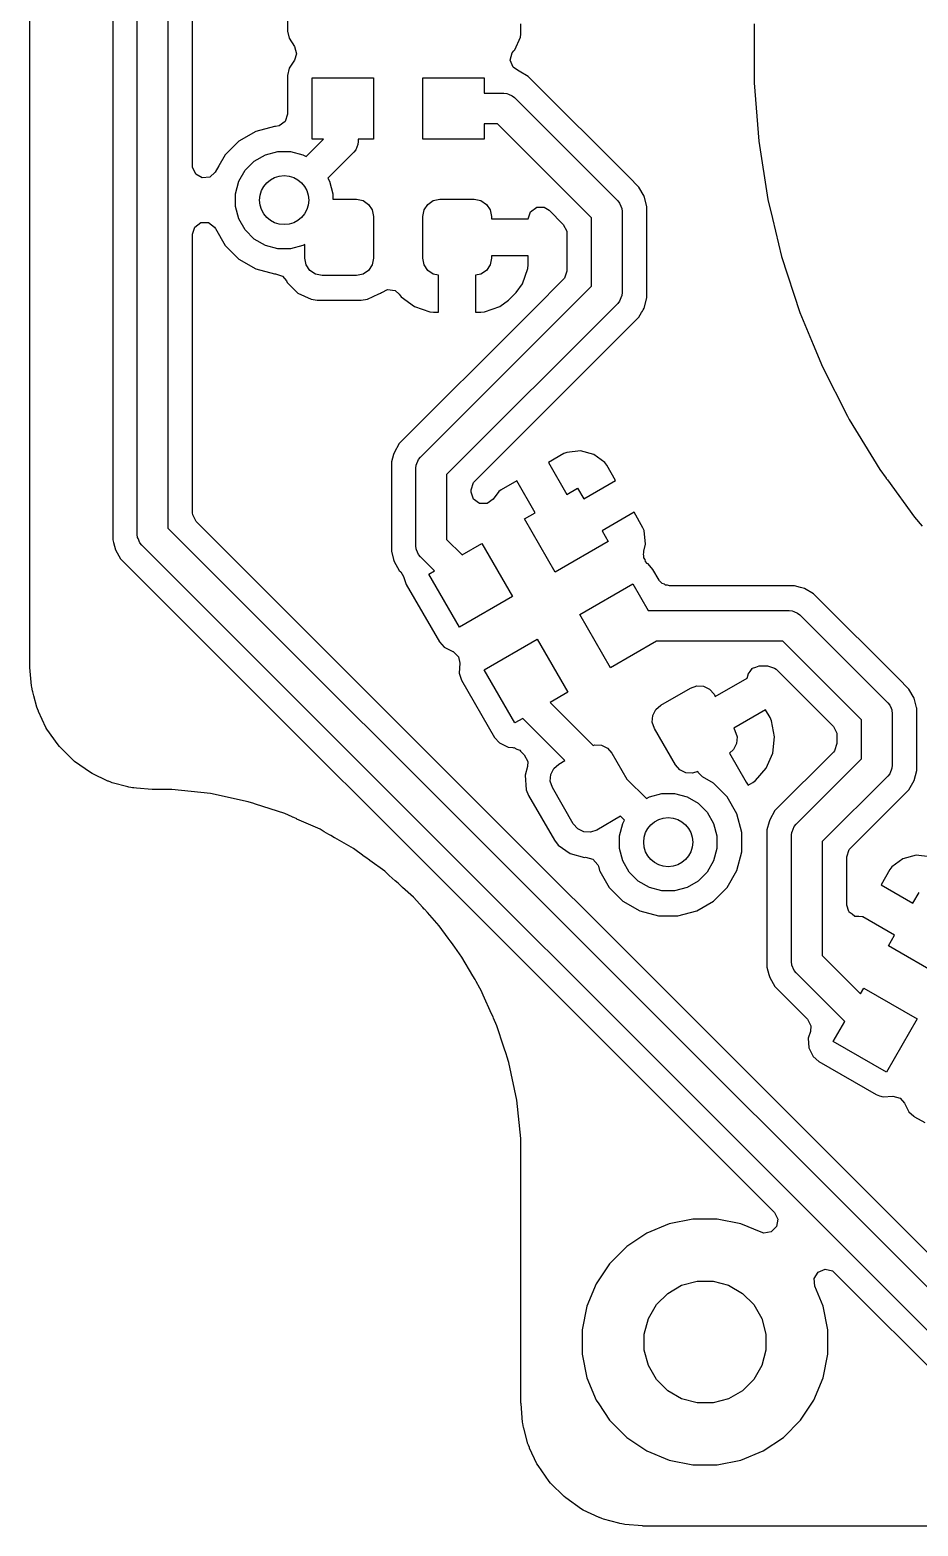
# Model space of a CAD drawing. Extents: x 0.79 to 7.64, y -5.35 to -0.98.
# Drawn here: x 0.7874 to 1.0723, y -5.3543 to -4.8744 of the extents above; entities that cross this region are included whole.
import ezdxf

# ---------------------------------------------------------------- set-up
doc = ezdxf.new("R2010")
doc.units = 0
doc.header["$MEASUREMENT"] = 0
doc.layers.add('BLACK', color=7, linetype='CONTINUOUS')

msp = doc.modelspace()

# ---------------------------------------------------------------- linework, layer by layer
at = {"layer": 'BLACK', "linetype": 'CONTINUOUS'}
for p, q in [((0.78742, -5.07857), (0.78742, -2.63217)), ((0.81396, -4.67548), (0.81396, -5.03453)), ((0.82185, -5.03622), (0.82185, -4.67717)), ((0.83169, -4.6792), (0.83169, -5.03418)), ((0.83959, -4.91804), (0.83959, -4.78911)), ((0.87006, -4.85355), (0.87006, -4.87479)), ((0.87006, -4.87479), (0.87006, -4.87479)), ((0.87006, -4.87479), (0.87052, -4.8771)), ((0.94477, -4.87677), (0.94488, -4.87578)), ((0.94488, -4.87578), (0.94488, -4.87245)), ((0.94488, -4.87578), (0.94488, -4.87578)), ((1.01967, -4.87246), (1.01967, -4.89133)), ((0.87052, -4.8771), (0.87052, -4.8771)), ((0.87052, -4.8771), (0.87227, -4.87972)), ((0.87227, -4.87972), (0.87293, -4.88204)), ((0.94298, -4.88081), (0.94477, -4.87677)), ((0.87227, -4.88406), (0.87052, -4.88668)), ((0.87293, -4.88204), (0.87227, -4.88406)), ((0.94149, -4.88412), (0.94212, -4.88179)), ((0.94236, -4.88637), (0.94149, -4.88412)), ((0.94212, -4.88179), (0.94263, -4.88116)), ((0.94263, -4.88116), (0.94298, -4.88081)), ((0.87052, -4.88668), (0.87006, -4.88899)), ((0.87006, -4.88899), (0.87006, -4.88899)), ((0.87006, -4.88899), (0.87006, -4.90144)), ((0.87052, -4.88668), (0.87052, -4.88668)), ((0.87795, -4.90945), (0.87795, -4.88976)), ((0.87795, -4.88976), (0.89764, -4.88976)), ((0.89764, -4.88976), (0.89764, -4.90945)), ((0.91339, -4.90945), (0.91339, -4.88976)), ((0.91339, -4.88976), (0.93307, -4.88976)), ((0.93307, -4.88976), (0.93307, -4.89469)), ((0.94411, -4.88751), (0.94236, -4.88637)), ((0.94408, -4.88757), (0.94411, -4.88751)), ((0.94432, -4.88766), (0.94408, -4.88757)), ((0.94724, -4.88935), (0.94432, -4.88766)), ((0.98031, -4.92242), (0.94724, -4.88935)), ((0.94724, -4.88935), (0.94724, -4.88935)), ((0.94724, -4.88935), (0.94724, -4.88935)), ((0.94724, -4.88935), (0.94724, -4.88935)), ((0.93307, -4.89469), (0.93937, -4.89469)), ((0.93937, -4.89469), (0.94033, -4.89478)), ((0.94033, -4.89478), (0.94033, -4.89478)), ((0.94033, -4.89478), (0.94085, -4.89499)), ((0.94085, -4.89499), (0.9421, -4.89551)), ((1.01967, -4.89133), (1.02114, -4.91006)), ((0.9421, -4.89551), (0.9421, -4.89551)), ((0.9421, -4.89551), (0.94285, -4.89613)), ((0.94285, -4.89613), (0.97592, -4.9292)), ((0.86931, -4.90373), (0.86737, -4.90515)), ((0.87006, -4.90144), (0.86931, -4.90373)), ((0.93733, -4.90453), (0.93307, -4.90453)), ((0.93307, -4.90453), (0.93307, -4.90945)), ((0.96752, -4.93472), (0.93733, -4.90453)), ((0.85984, -4.90695), (0.85445, -4.91006)), ((0.86586, -4.90534), (0.85984, -4.90695)), ((0.86616, -4.90534), (0.86586, -4.90534)), ((0.86737, -4.90515), (0.86616, -4.90534)), ((0.85445, -4.91006), (0.85005, -4.91447)), ((0.86294, -4.91443), (0.86691, -4.91337)), ((0.86691, -4.91337), (0.87102, -4.91337)), ((0.87102, -4.91337), (0.87499, -4.91443)), ((0.87599, -4.91501), (0.88154, -4.90945)), ((0.88154, -4.90945), (0.87795, -4.90945)), ((0.89128, -4.91364), (0.88295, -4.92196)), ((0.89189, -4.91289), (0.89128, -4.91364)), ((0.89262, -4.91112), (0.89189, -4.91289)), ((0.89189, -4.91289), (0.89189, -4.91289)), ((0.89272, -4.91016), (0.89262, -4.91112)), ((0.89764, -4.90945), (0.89272, -4.90945)), ((0.89272, -4.90945), (0.89272, -4.91016)), ((0.93307, -4.90945), (0.91339, -4.90945)), ((1.02114, -4.91006), (1.02115, -4.91014)), ((1.02115, -4.91014), (1.02115, -4.91014)), ((1.02115, -4.91014), (1.0241, -4.92878)), ((0.83961, -4.91845), (0.83959, -4.91804)), ((0.84059, -4.92065), (0.83961, -4.91845)), ((0.84798, -4.91804), (0.84686, -4.91999)), ((0.85005, -4.91447), (0.84798, -4.91804)), ((0.85647, -4.9194), (0.85938, -4.91649)), ((0.85938, -4.91649), (0.86294, -4.91443)), ((0.87499, -4.91443), (0.87599, -4.91501)), ((0.84267, -4.92186), (0.84059, -4.92065)), ((0.84507, -4.9216), (0.84267, -4.92186)), ((0.84686, -4.91999), (0.84507, -4.9216)), ((0.85336, -4.92693), (0.85442, -4.92296)), ((0.85442, -4.92296), (0.85647, -4.9194)), ((0.88295, -4.92196), (0.88352, -4.92296)), ((0.88352, -4.92296), (0.88458, -4.92693)), ((0.98188, -4.924), (0.98031, -4.92242)), ((0.98031, -4.92242), (0.98031, -4.92242)), ((0.85336, -4.93104), (0.85336, -4.92693)), ((0.88458, -4.92693), (0.88458, -4.92874)), ((0.9827, -4.92481), (0.98188, -4.924)), ((0.98438, -4.92773), (0.9827, -4.92481)), ((0.98526, -4.93099), (0.98438, -4.92773)), ((0.85442, -4.93501), (0.85336, -4.93104)), ((0.88458, -4.92874), (0.89213, -4.92874)), ((0.89213, -4.92874), (0.89424, -4.92916)), ((0.89424, -4.92916), (0.89602, -4.93035)), ((0.89602, -4.93035), (0.89722, -4.93214)), ((0.89722, -4.93214), (0.89764, -4.93425)), ((0.91339, -4.93425), (0.91381, -4.93214)), ((0.91381, -4.93214), (0.915, -4.93035)), ((0.915, -4.93035), (0.91679, -4.92916)), ((0.91679, -4.92916), (0.9189, -4.92874)), ((0.9189, -4.92874), (0.92992, -4.92874)), ((0.92992, -4.92874), (0.93203, -4.92916)), ((0.93203, -4.92916), (0.93382, -4.93035)), ((0.93382, -4.93035), (0.93501, -4.93214)), ((0.93501, -4.93214), (0.93543, -4.93425)), ((0.94724, -4.93501), (0.94799, -4.93272)), ((0.94799, -4.93272), (0.94994, -4.93131)), ((0.94994, -4.93131), (0.95235, -4.93131)), ((0.95235, -4.93131), (0.9539, -4.93226)), ((0.9539, -4.93226), (0.95848, -4.93684)), ((0.97592, -4.9292), (0.97653, -4.92994)), ((0.97653, -4.92994), (0.97653, -4.92994)), ((0.97653, -4.92994), (0.97696, -4.93098)), ((0.97696, -4.93098), (0.97727, -4.93172)), ((0.97727, -4.93172), (0.97727, -4.93172)), ((0.97727, -4.93172), (0.97736, -4.93268)), ((0.97736, -4.93268), (0.97736, -4.95866)), ((0.98526, -4.96035), (0.98526, -4.93099)), ((1.0241, -4.92878), (1.0241, -4.92878)), ((1.0241, -4.92878), (1.02556, -4.93486)), ((0.83959, -4.93992), (0.84033, -4.93763)), ((0.84033, -4.93763), (0.84228, -4.93621)), ((0.84228, -4.93621), (0.84469, -4.93621)), ((0.84469, -4.93621), (0.84664, -4.93763)), ((0.84664, -4.93763), (0.84686, -4.93797)), ((0.84686, -4.93797), (0.84694, -4.93811)), ((0.84694, -4.93811), (0.84694, -4.93811)), ((0.84694, -4.93811), (0.85005, -4.9435)), ((0.85647, -4.93857), (0.85442, -4.93501)), ((0.89764, -4.93425), (0.89764, -4.94764)), ((0.91339, -4.94764), (0.91339, -4.93425)), ((0.93543, -4.93425), (0.93543, -4.93504)), ((0.93543, -4.93504), (0.94724, -4.93504)), ((0.94724, -4.93504), (0.94724, -4.93501)), ((0.94724, -4.93504), (0.94724, -4.93504)), ((0.95848, -4.93684), (0.95958, -4.93899)), ((0.96752, -4.95662), (0.96752, -4.93472)), ((1.02556, -4.93486), (1.0285, -4.94713)), ((0.83959, -5.0293), (0.83959, -4.93992)), ((0.85938, -4.94148), (0.85647, -4.93857)), ((0.86294, -4.94353), (0.85938, -4.94148)), ((0.95958, -4.93899), (0.95963, -4.9396)), ((0.95963, -4.9396), (0.95963, -4.95174)), ((0.85005, -4.9435), (0.85445, -4.9479)), ((0.86691, -4.9446), (0.86294, -4.94353)), ((0.87102, -4.9446), (0.86691, -4.9446)), ((0.87499, -4.94353), (0.87102, -4.9446)), ((0.87559, -4.94319), (0.87499, -4.94353)), ((0.87559, -4.94764), (0.87559, -4.94319)), ((0.87601, -4.94975), (0.87559, -4.94764)), ((0.89764, -4.94764), (0.89722, -4.94975)), ((0.91381, -4.94975), (0.91339, -4.94764)), ((0.93543, -4.94764), (0.93501, -4.94975)), ((0.94724, -4.94685), (0.93543, -4.94685)), ((0.93543, -4.94685), (0.93543, -4.94764)), ((0.94724, -4.94972), (0.94724, -4.94685)), ((0.94724, -4.94685), (0.94724, -4.94685)), ((1.0285, -4.94713), (1.03434, -4.96508)), ((0.85445, -4.9479), (0.85984, -4.95101)), ((0.85984, -4.95101), (0.86586, -4.95262)), ((0.86586, -4.95262), (0.86615, -4.95262)), ((0.86615, -4.95262), (0.86844, -4.95337)), ((0.8772, -4.95154), (0.87601, -4.94975)), ((0.87899, -4.95273), (0.8772, -4.95154)), ((0.89602, -4.95154), (0.89424, -4.95273)), ((0.89722, -4.94975), (0.89602, -4.95154)), ((0.915, -4.95154), (0.91381, -4.94975)), ((0.91679, -4.95273), (0.915, -4.95154)), ((0.93382, -4.95154), (0.93203, -4.95273)), ((0.93501, -4.94975), (0.93382, -4.95154)), ((0.94541, -4.95582), (0.94713, -4.95089)), ((0.94713, -4.95089), (0.94724, -4.94972)), ((0.95963, -4.95174), (0.95888, -4.95403)), ((0.86844, -4.95337), (0.86969, -4.95487)), ((0.86969, -4.95487), (0.86995, -4.95545)), ((0.86995, -4.95545), (0.86995, -4.95545)), ((0.86995, -4.95545), (0.87329, -4.95879)), ((0.8811, -4.95315), (0.87899, -4.95273)), ((0.89213, -4.95315), (0.8811, -4.95315)), ((0.89424, -4.95273), (0.89213, -4.95315)), ((0.91266, -5.01148), (0.96752, -4.95662)), ((0.9185, -4.95307), (0.91679, -4.95273)), ((0.9185, -4.96496), (0.9185, -4.95307)), ((0.93203, -4.95273), (0.93031, -4.95307)), ((0.93031, -4.95307), (0.93031, -4.96496)), ((0.94338, -4.95858), (0.94541, -4.95582)), ((0.95848, -4.95449), (0.94909, -4.96388)), ((0.95888, -4.95403), (0.95848, -4.95449)), ((0.87329, -4.95879), (0.87758, -4.96079)), ((0.87758, -4.96079), (0.87953, -4.96104)), ((0.87953, -4.96104), (0.8937, -4.96104)), ((0.8937, -4.96104), (0.89565, -4.96079)), ((0.89565, -4.96079), (0.89932, -4.95907)), ((0.89565, -4.96079), (0.89565, -4.96079)), ((0.89932, -4.95907), (0.89993, -4.95879)), ((0.89993, -4.95879), (0.89999, -4.95873)), ((0.89999, -4.95873), (0.90008, -4.95869)), ((0.90008, -4.95869), (0.90021, -4.95859)), ((0.90021, -4.95859), (0.90023, -4.95861)), ((0.90023, -4.95861), (0.90214, -4.95764)), ((0.90214, -4.95764), (0.90452, -4.95802)), ((0.90452, -4.95802), (0.90588, -4.95917)), ((0.90588, -4.95917), (0.90651, -4.96003)), ((0.90651, -4.96003), (0.90651, -4.96003)), ((0.90651, -4.96003), (0.91071, -4.96313)), ((0.97592, -4.96214), (0.92106, -5.017)), ((0.93811, -4.96313), (0.94086, -4.96109)), ((0.94086, -4.96109), (0.94338, -4.95858)), ((0.97653, -4.9614), (0.97592, -4.96214)), ((0.97697, -4.96035), (0.97653, -4.9614)), ((0.97653, -4.9614), (0.97653, -4.9614)), ((0.97727, -4.95962), (0.97697, -4.96035)), ((0.97736, -4.95866), (0.97727, -4.95962)), ((0.97727, -4.95962), (0.97727, -4.95962)), ((0.98438, -4.96361), (0.98526, -4.96035)), ((0.94617, -4.96681), (0.90589, -5.00709)), ((0.91071, -4.96313), (0.91564, -4.96485)), ((0.91564, -4.96485), (0.91681, -4.96496)), ((0.91681, -4.96496), (0.9185, -4.96496)), ((0.93031, -4.96496), (0.93031, -4.96496)), ((0.93031, -4.96496), (0.93201, -4.96496)), ((0.93201, -4.96496), (0.93318, -4.96485)), ((0.93318, -4.96485), (0.93811, -4.96313)), ((0.93318, -4.96485), (0.93318, -4.96485)), ((0.93608, -5.01315), (0.9827, -4.96653)), ((0.94909, -4.96388), (0.94617, -4.96681)), ((0.94909, -4.96388), (0.94909, -4.96388)), ((0.9827, -4.96653), (0.98353, -4.96508)), ((0.98353, -4.96508), (0.98383, -4.96457)), ((0.98383, -4.96457), (0.98404, -4.96421)), ((0.98404, -4.96421), (0.98438, -4.96361)), ((1.03434, -4.96508), (1.03857, -4.97531)), ((1.03857, -4.97531), (1.04156, -4.98252)), ((1.04156, -4.98252), (1.04962, -4.99834)), ((1.04962, -4.99834), (1.05013, -4.99934)), ((1.05013, -4.99934), (1.05013, -4.99934)), ((1.05013, -4.99934), (1.05999, -5.01543)), ((0.9042, -5.01001), (0.90405, -5.01057)), ((0.90589, -5.00709), (0.9042, -5.01001)), ((0.90589, -5.00709), (0.90589, -5.00709)), ((0.9596, -5.0099), (0.95869, -5.0103)), ((0.96399, -5.00943), (0.9596, -5.0099)), ((0.9596, -5.0099), (0.9596, -5.0099)), ((0.96826, -5.01057), (0.96399, -5.00943)), ((0.90341, -5.01297), (0.90333, -5.01327)), ((0.90333, -5.01327), (0.90333, -5.03824)), ((0.90405, -5.01057), (0.90341, -5.01297)), ((0.91122, -5.01496), (0.91132, -5.014)), ((0.91122, -5.03993), (0.91122, -5.01496)), ((0.91132, -5.014), (0.91205, -5.01223)), ((0.91205, -5.01223), (0.91266, -5.01148)), ((0.91205, -5.01223), (0.91205, -5.01223)), ((0.9301, -5.01913), (0.93608, -5.01315)), ((0.95869, -5.0103), (0.95376, -5.01315)), ((0.95376, -5.01315), (0.95966, -5.02338)), ((0.97182, -5.01318), (0.96826, -5.01057)), ((0.96826, -5.01057), (0.96826, -5.01057)), ((0.97242, -5.01398), (0.97182, -5.01318)), ((0.97527, -5.01891), (0.97242, -5.01398)), ((0.92106, -5.017), (0.92106, -5.03789)), ((0.92896, -5.02188), (0.9297, -5.01959)), ((0.9297, -5.01959), (0.9301, -5.01913)), ((0.94353, -5.01905), (0.93859, -5.0219)), ((0.94943, -5.02928), (0.94353, -5.01905)), ((0.96504, -5.02482), (0.97527, -5.01891)), ((0.97527, -5.01891), (0.97527, -5.01891)), ((1.05999, -5.01543), (1.06198, -5.01817)), ((1.06198, -5.01817), (1.06205, -5.01827)), ((1.06205, -5.01827), (1.06212, -5.01837)), ((1.06212, -5.01837), (1.0624, -5.01875)), ((1.0624, -5.01875), (1.06242, -5.01877)), ((1.06242, -5.01877), (1.06242, -5.01877)), ((1.06242, -5.01877), (1.07108, -5.0307)), ((0.92896, -5.02265), (0.92896, -5.02188)), ((0.92969, -5.02493), (0.92896, -5.02265)), ((0.93779, -5.0225), (0.936, -5.02495)), ((0.93859, -5.0219), (0.93779, -5.0225)), ((0.95966, -5.02338), (0.96307, -5.02141)), ((0.96307, -5.02141), (0.96504, -5.02482)), ((0.83963, -5.02991), (0.83959, -5.0293)), ((0.93164, -5.02635), (0.92969, -5.02493)), ((0.93405, -5.02636), (0.93164, -5.02635)), ((0.936, -5.02495), (0.93405, -5.02636)), ((0.94602, -5.03125), (0.94943, -5.02928)), ((0.98117, -5.02914), (0.97094, -5.03505)), ((0.98402, -5.03408), (0.98117, -5.02914)), ((0.83169, -5.03418), (1.11542, -5.31791)), ((0.84073, -5.03205), (0.83963, -5.02991)), ((1.11755, -5.30888), (0.84073, -5.03205)), ((0.95587, -5.0483), (0.94602, -5.03125)), ((0.98442, -5.03499), (0.98402, -5.03408)), ((1.07108, -5.0307), (1.07108, -5.0307)), ((1.07108, -5.0307), (1.07356, -5.0336)), ((0.81396, -5.03453), (0.81396, -5.03791)), ((0.81396, -5.03791), (0.81419, -5.03878)), ((0.81419, -5.03878), (0.81483, -5.04117)), ((0.82194, -5.03718), (0.82185, -5.03622)), ((0.82209, -5.03754), (0.82194, -5.03718)), ((0.82194, -5.03718), (0.82194, -5.03718)), ((0.82268, -5.03895), (0.82209, -5.03754)), ((0.82329, -5.0397), (0.82268, -5.03895)), ((0.82268, -5.03895), (0.82268, -5.03895)), ((0.90333, -5.03824), (0.90333, -5.04162)), ((0.92106, -5.03789), (0.92599, -5.04282)), ((0.97291, -5.03846), (0.95587, -5.0483)), ((0.97094, -5.03505), (0.97291, -5.03846)), ((0.98489, -5.03938), (0.98442, -5.03499)), ((0.98442, -5.03499), (0.98442, -5.03499)), ((0.81483, -5.04117), (0.81652, -5.04409)), ((1.10991, -5.32631), (0.82329, -5.0397)), ((0.90333, -5.04162), (0.90404, -5.04427)), ((0.91132, -5.04089), (0.91122, -5.03993)), ((0.91143, -5.04117), (0.91132, -5.04089)), ((0.91132, -5.04089), (0.91132, -5.04089)), ((0.91205, -5.04266), (0.91143, -5.04117)), ((0.91266, -5.04341), (0.91205, -5.04266)), ((0.91205, -5.04266), (0.91205, -5.04266)), ((0.91716, -5.04791), (0.91266, -5.04341)), ((0.92599, -5.04282), (0.93238, -5.03913)), ((0.93238, -5.03913), (0.94223, -5.05617)), ((0.98416, -5.0426), (0.9843, -5.04217)), ((0.98431, -5.04307), (0.98416, -5.0426)), ((0.9843, -5.04161), (0.98489, -5.03938)), ((0.9843, -5.04217), (0.9843, -5.04161)), ((0.98432, -5.04373), (0.98431, -5.04307)), ((0.98469, -5.04427), (0.98432, -5.04373)), ((0.98489, -5.03938), (0.98489, -5.03938)), ((0.81652, -5.04409), (0.81652, -5.04409)), ((0.81652, -5.04409), (0.81652, -5.04409)), ((0.81652, -5.04409), (0.96002, -5.18759)), ((0.90404, -5.04427), (0.9042, -5.04488)), ((0.9042, -5.04488), (0.90589, -5.0478)), ((0.90589, -5.0478), (0.90589, -5.0478)), ((0.90589, -5.0478), (0.90589, -5.0478)), ((0.90589, -5.0478), (0.90633, -5.04824)), ((0.90633, -5.04824), (0.90726, -5.04974)), ((0.91534, -5.04897), (0.91716, -5.04791)), ((0.98489, -5.04489), (0.98469, -5.04427)), ((0.98537, -5.04555), (0.98489, -5.04489)), ((0.98569, -5.04571), (0.98537, -5.04555)), ((0.98723, -5.04747), (0.98569, -5.04571)), ((0.98924, -5.05094), (0.98723, -5.04747)), ((0.90726, -5.04974), (0.90811, -5.05224)), ((0.90811, -5.05224), (0.90811, -5.05224)), ((0.90811, -5.05224), (0.91873, -5.07064)), ((0.92518, -5.06602), (0.91534, -5.04897)), ((0.96374, -5.06194), (0.98079, -5.05209)), ((0.98079, -5.05209), (0.98571, -5.06062)), ((0.98935, -5.0511), (0.98924, -5.05094)), ((0.99022, -5.05198), (0.98935, -5.0511)), ((0.99088, -5.05219), (0.99022, -5.05198)), ((0.99129, -5.05253), (0.99088, -5.05219)), ((0.99192, -5.05253), (0.99129, -5.05253)), ((0.99252, -5.05272), (0.99192, -5.05253)), ((1.03258, -5.05272), (0.99252, -5.05272)), ((1.03458, -5.05326), (1.03258, -5.05272)), ((1.03258, -5.05272), (1.03258, -5.05272)), ((1.03584, -5.0536), (1.03458, -5.05326)), ((0.94223, -5.05617), (0.92518, -5.06602)), ((1.03876, -5.05529), (1.03584, -5.0536)), ((1.03584, -5.0536), (1.03584, -5.0536)), ((1.06692, -5.08345), (1.03876, -5.05529)), ((1.03876, -5.05529), (1.03876, -5.05529)), ((1.03876, -5.05529), (1.03876, -5.05529)), ((1.03876, -5.05529), (1.03876, -5.05529)), ((0.97358, -5.07898), (0.96374, -5.06194)), ((0.98571, -5.06062), (1.03089, -5.06062)), ((1.03089, -5.06062), (1.03185, -5.06071)), ((1.03185, -5.06071), (1.03185, -5.06071)), ((1.03185, -5.06071), (1.03237, -5.06093)), ((1.03237, -5.06093), (1.03363, -5.06145)), ((1.03363, -5.06145), (1.03363, -5.06145)), ((1.03363, -5.06145), (1.03437, -5.06206)), ((1.03437, -5.06206), (1.06253, -5.09022)), ((0.91873, -5.07064), (0.92028, -5.0724)), ((0.92028, -5.0724), (0.9231, -5.07379)), ((0.93305, -5.07965), (0.9501, -5.06981)), ((0.9501, -5.06981), (0.95994, -5.08686)), ((0.98835, -5.07046), (0.97358, -5.07898)), ((1.02886, -5.07046), (0.98835, -5.07046)), ((1.05413, -5.09574), (1.02886, -5.07046)), ((0.9231, -5.07379), (0.9231, -5.07379)), ((0.9231, -5.07379), (0.92312, -5.0738)), ((0.92312, -5.0738), (0.92484, -5.07548)), ((0.92484, -5.07548), (0.92528, -5.07755)), ((0.78744, -5.07891), (0.78742, -5.07857)), ((0.78795, -5.08476), (0.78744, -5.07891)), ((0.92528, -5.07755), (0.92507, -5.0807)), ((0.92507, -5.0807), (0.92507, -5.0807)), ((0.92507, -5.0807), (0.92583, -5.08293)), ((0.9429, -5.0967), (0.93305, -5.07965)), ((1.01744, -5.08229), (1.01772, -5.08124)), ((1.01772, -5.08124), (1.01778, -5.08115)), ((1.01778, -5.08105), (1.01843, -5.08015)), ((1.01778, -5.08115), (1.01778, -5.08105)), ((1.01843, -5.08015), (1.01903, -5.07922)), ((1.01903, -5.07922), (1.01913, -5.07919)), ((1.01913, -5.07919), (1.01919, -5.0791)), ((1.01919, -5.0791), (1.02025, -5.07876)), ((1.02025, -5.07876), (1.02128, -5.07836)), ((1.02128, -5.07836), (1.02148, -5.07835)), ((1.02148, -5.07835), (1.02397, -5.07835)), ((1.02397, -5.07835), (1.02626, -5.0791)), ((1.02626, -5.0791), (1.02673, -5.0795)), ((1.02673, -5.0795), (1.0451, -5.09787)), ((0.78801, -5.08518), (0.78795, -5.08476)), ((0.78825, -5.08642), (0.78801, -5.08518)), ((0.78831, -5.08667), (0.78825, -5.08642)), ((0.78868, -5.08803), (0.78831, -5.08667)), ((0.92583, -5.08293), (0.92583, -5.08293)), ((0.92583, -5.08293), (0.92583, -5.08293)), ((0.92583, -5.08293), (0.93645, -5.10132)), ((0.95994, -5.08686), (0.95428, -5.09013)), ((0.98974, -5.09101), (0.99929, -5.08549)), ((0.99929, -5.08549), (1.00133, -5.0848)), ((1.00133, -5.0848), (1.00347, -5.08494)), ((1.00347, -5.08494), (1.0054, -5.08589)), ((1.0054, -5.08589), (1.00682, -5.08751)), ((1.00721, -5.08819), (1.01744, -5.08229)), ((1.06824, -5.08476), (1.06692, -5.08345)), ((1.06692, -5.08345), (1.06692, -5.08345)), ((1.06931, -5.08583), (1.06824, -5.08476)), ((1.071, -5.08875), (1.06931, -5.08583)), ((0.78965, -5.09167), (0.78868, -5.08803)), ((0.78982, -5.09216), (0.78965, -5.09167)), ((0.95428, -5.09013), (0.96804, -5.10389)), ((0.98813, -5.09242), (0.98974, -5.09101)), ((1.00682, -5.08751), (1.00721, -5.08819)), ((1.06253, -5.09022), (1.06315, -5.09097)), ((1.06315, -5.09097), (1.06315, -5.09097)), ((1.06315, -5.09097), (1.06358, -5.09201)), ((1.0718, -5.09176), (1.071, -5.08875)), ((1.07187, -5.09201), (1.0718, -5.09176)), ((0.79013, -5.0929), (0.78982, -5.09216)), ((0.79019, -5.09306), (0.79013, -5.0929)), ((0.79255, -5.09811), (0.79019, -5.09306)), ((0.94546, -5.09522), (0.9429, -5.0967)), ((0.95899, -5.10876), (0.94546, -5.09522)), ((0.98703, -5.0965), (0.98717, -5.09435)), ((0.98772, -5.09853), (0.98703, -5.0965)), ((0.98717, -5.09435), (0.98813, -5.09242)), ((1.02335, -5.09252), (1.01312, -5.09842)), ((1.02478, -5.095), (1.02335, -5.09252)), ((1.02335, -5.09252), (1.02335, -5.09252)), ((1.02527, -5.09607), (1.02478, -5.095)), ((1.02478, -5.095), (1.02478, -5.095)), ((1.02624, -5.1012), (1.02527, -5.09607)), ((1.02527, -5.09607), (1.02527, -5.09607)), ((1.05413, -5.1082), (1.05413, -5.09574)), ((1.06358, -5.09201), (1.06379, -5.09252)), ((1.06379, -5.09252), (1.06388, -5.09274)), ((1.06388, -5.09274), (1.06398, -5.0937)), ((1.06398, -5.0937), (1.06398, -5.11024)), ((1.07187, -5.10831), (1.07187, -5.09201)), ((0.79289, -5.09869), (0.79255, -5.09811)), ((0.79643, -5.10375), (0.79289, -5.09869)), ((0.93645, -5.10132), (0.938, -5.10309)), ((0.99442, -5.11013), (0.98772, -5.09853)), ((1.01312, -5.09842), (1.01351, -5.0991)), ((1.01351, -5.0991), (1.0142, -5.10114)), ((1.0142, -5.10114), (1.01406, -5.10329)), ((1.02566, -5.10639), (1.02624, -5.1012)), ((1.02624, -5.1012), (1.02624, -5.1012)), ((1.0451, -5.09787), (1.04619, -5.10001)), ((1.04619, -5.10001), (1.04624, -5.10062)), ((1.04624, -5.10062), (1.04624, -5.10331)), ((0.79687, -5.10428), (0.79643, -5.10375)), ((0.80124, -5.10864), (0.79687, -5.10428)), ((0.938, -5.10309), (0.94081, -5.10448)), ((0.94081, -5.10448), (0.94227, -5.10457)), ((0.94227, -5.10457), (0.94244, -5.10464)), ((0.94244, -5.10464), (0.94263, -5.10461)), ((0.94263, -5.10461), (0.94355, -5.10508)), ((0.94355, -5.10508), (0.94451, -5.10546)), ((0.94451, -5.10546), (0.94477, -5.1057)), ((0.94477, -5.1057), (0.94596, -5.10689)), ((0.96804, -5.10389), (0.96859, -5.1037)), ((0.96859, -5.1037), (0.97074, -5.10384)), ((0.97074, -5.10384), (0.97267, -5.10479)), ((0.97267, -5.10479), (0.97409, -5.10641)), ((1.01311, -5.10521), (1.0118, -5.10637)), ((1.01406, -5.10329), (1.01311, -5.10521)), ((1.0451, -5.10607), (1.02636, -5.12481)), ((1.0455, -5.1056), (1.0451, -5.10607)), ((1.04624, -5.10331), (1.0455, -5.1056)), ((0.80176, -5.10908), (0.80124, -5.10864)), ((0.80682, -5.11262), (0.80176, -5.10908)), ((0.94596, -5.10689), (0.94705, -5.10903)), ((0.94697, -5.11065), (0.94621, -5.11349)), ((0.94705, -5.10903), (0.94697, -5.11065)), ((0.95539, -5.11132), (0.95701, -5.1099)), ((0.95701, -5.1099), (0.95899, -5.10876)), ((0.97409, -5.10641), (0.9789, -5.11475)), ((0.99584, -5.11174), (0.99442, -5.11013)), ((1.0118, -5.10637), (1.01717, -5.11568)), ((1.02357, -5.11118), (1.02566, -5.10639)), ((1.02566, -5.10639), (1.02566, -5.10639)), ((1.03313, -5.1292), (1.05413, -5.1082)), ((1.06398, -5.11024), (1.06388, -5.1112)), ((1.07187, -5.10855), (1.07187, -5.10831)), ((1.07187, -5.10831), (1.07187, -5.10831)), ((1.07187, -5.11192), (1.07187, -5.10855)), ((0.80741, -5.11296), (0.80682, -5.11262)), ((0.81245, -5.11532), (0.80741, -5.11296)), ((0.81261, -5.11539), (0.81245, -5.11532)), ((0.81336, -5.11569), (0.81261, -5.11539)), ((0.81384, -5.11586), (0.81336, -5.11569)), ((0.94621, -5.11349), (0.94621, -5.11349)), ((0.94621, -5.11349), (0.94621, -5.11349)), ((0.94621, -5.11349), (0.94662, -5.1182)), ((0.9543, -5.1154), (0.95444, -5.11325)), ((0.95499, -5.11743), (0.9543, -5.1154)), ((0.95444, -5.11325), (0.95539, -5.11132)), ((0.9789, -5.11475), (0.98511, -5.12096)), ((0.99776, -5.1127), (0.99584, -5.11174)), ((0.99991, -5.11284), (0.99776, -5.1127)), ((1.00157, -5.11227), (0.99991, -5.11284)), ((1.00175, -5.11259), (1.00157, -5.11227)), ((1.00317, -5.11401), (1.00175, -5.11259)), ((1.00664, -5.11602), (1.00317, -5.11401)), ((1.01717, -5.11568), (1.01778, -5.11664)), ((1.01921, -5.11582), (1.02016, -5.11514)), ((1.02016, -5.11514), (1.02357, -5.11118)), ((1.06253, -5.11372), (1.04154, -5.13472)), ((1.06315, -5.11297), (1.06253, -5.11372)), ((1.06388, -5.1112), (1.06315, -5.11297)), ((1.06388, -5.1112), (1.06388, -5.1112)), ((1.07061, -5.11586), (1.071, -5.11518)), ((1.071, -5.11518), (1.07187, -5.11192)), ((0.81885, -5.1172), (0.81384, -5.11586)), ((0.81909, -5.11726), (0.81885, -5.1172)), ((0.81975, -5.11739), (0.81909, -5.11726)), ((0.82033, -5.1175), (0.81975, -5.11739)), ((0.82075, -5.11756), (0.82033, -5.1175)), ((0.82155, -5.11763), (0.82075, -5.11756)), ((0.8266, -5.11808), (0.82155, -5.11763)), ((0.82694, -5.11809), (0.8266, -5.11808)), ((0.83296, -5.11809), (0.82694, -5.11809)), ((0.84528, -5.11938), (0.83296, -5.11809)), ((0.83296, -5.11809), (0.83296, -5.11809)), ((0.85739, -5.12196), (0.84528, -5.11938)), ((0.94662, -5.1182), (0.94662, -5.1182)), ((0.94662, -5.1182), (0.94737, -5.12002)), ((0.94737, -5.12002), (0.95564, -5.13433)), ((0.96169, -5.12902), (0.95499, -5.11743)), ((0.98511, -5.12096), (0.9861, -5.12038)), ((0.9861, -5.12038), (0.99007, -5.11932)), ((0.99007, -5.11932), (0.99418, -5.11932)), ((0.99418, -5.11932), (0.99815, -5.12038)), ((0.99815, -5.12038), (1.00171, -5.12244)), ((1.01104, -5.12042), (1.00664, -5.11602)), ((1.00664, -5.11602), (1.00664, -5.11602)), ((1.01416, -5.12581), (1.01104, -5.12042)), ((1.01778, -5.11664), (1.01921, -5.11582)), ((1.01921, -5.11582), (1.01921, -5.11582)), ((1.05057, -5.13684), (1.06692, -5.12049)), ((1.06692, -5.12049), (1.06931, -5.1181)), ((1.06692, -5.12049), (1.06692, -5.12049)), ((1.06931, -5.1181), (1.07061, -5.11586)), ((0.85926, -5.12257), (0.85739, -5.12196)), ((0.85943, -5.12262), (0.85926, -5.12257)), ((0.85926, -5.12257), (0.85926, -5.12257)), ((0.85949, -5.12264), (0.85943, -5.12262)), ((0.85976, -5.12273), (0.85949, -5.12264)), ((0.8598, -5.12274), (0.85976, -5.12273)), ((0.86916, -5.12579), (0.8598, -5.12274)), ((0.8598, -5.12274), (0.8598, -5.12274)), ((1.00171, -5.12244), (1.00462, -5.12535)), ((1.00462, -5.12535), (1.00668, -5.12891)), ((1.02636, -5.12481), (1.02467, -5.12773)), ((1.02636, -5.12481), (1.02636, -5.12481)), ((0.87148, -5.12682), (0.86916, -5.12579)), ((0.86916, -5.12579), (0.86916, -5.12579)), ((0.87163, -5.12688), (0.87148, -5.12682)), ((0.87201, -5.12701), (0.87163, -5.12688)), ((0.87299, -5.12749), (0.87201, -5.12701)), ((0.87305, -5.12751), (0.87299, -5.12749)), ((0.88048, -5.13082), (0.87305, -5.12751)), ((0.9631, -5.13064), (0.96169, -5.12902)), ((0.97686, -5.12663), (0.96922, -5.13104)), ((0.97651, -5.13288), (0.97758, -5.12891)), ((0.97815, -5.12792), (0.97686, -5.12663)), ((0.97758, -5.12891), (0.97815, -5.12792)), ((1.00668, -5.12891), (1.00774, -5.13288)), ((1.01577, -5.13182), (1.01416, -5.12581)), ((1.0245, -5.12838), (1.0238, -5.13099)), ((1.02467, -5.12773), (1.0245, -5.12838)), ((1.02467, -5.12773), (1.02467, -5.12773)), ((1.02467, -5.12773), (1.02467, -5.12773)), ((1.03216, -5.13082), (1.03252, -5.12994)), ((1.03252, -5.12994), (1.03313, -5.1292)), ((1.03252, -5.12994), (1.03252, -5.12994)), ((0.88179, -5.13158), (0.88048, -5.13082)), ((0.88048, -5.13082), (0.88048, -5.13082)), ((0.88048, -5.13082), (0.88048, -5.13082)), ((0.88331, -5.13246), (0.88179, -5.13158)), ((0.88395, -5.13277), (0.88331, -5.13246)), ((0.88514, -5.13352), (0.88395, -5.13277)), ((0.88521, -5.13355), (0.88514, -5.13352)), ((0.8912, -5.13701), (0.88521, -5.13355)), ((0.88521, -5.13355), (0.88521, -5.13355)), ((0.95564, -5.13433), (0.95564, -5.13433)), ((0.95564, -5.13433), (0.95683, -5.13589)), ((0.96503, -5.13159), (0.9631, -5.13064)), ((0.96718, -5.13173), (0.96503, -5.13159)), ((0.96922, -5.13104), (0.96718, -5.13173)), ((0.97651, -5.13699), (0.97651, -5.13288)), ((1.00774, -5.13288), (1.00774, -5.13699)), ((1.01577, -5.13805), (1.01577, -5.13182)), ((1.0238, -5.13099), (1.0238, -5.17168)), ((1.03169, -5.13268), (1.03179, -5.13172)), ((1.03169, -5.17337), (1.03169, -5.13268)), ((1.03179, -5.13172), (1.03184, -5.13158)), ((1.03184, -5.13158), (1.03216, -5.13082)), ((1.04154, -5.13472), (1.04154, -5.17133)), ((0.89161, -5.13731), (0.8912, -5.13701)), ((0.8912, -5.13701), (0.8912, -5.13701)), ((0.8912, -5.13701), (0.8912, -5.13701)), ((0.8912, -5.13701), (0.8912, -5.13701)), ((0.8912, -5.13701), (0.8912, -5.13701)), ((0.8941, -5.13912), (0.89161, -5.13731)), ((0.89424, -5.13922), (0.8941, -5.13912)), ((0.89434, -5.1393), (0.89424, -5.13922)), ((0.89424, -5.13922), (0.89424, -5.13922)), ((0.89517, -5.13982), (0.89434, -5.1393)), ((0.95683, -5.13589), (0.95683, -5.13589)), ((0.95683, -5.13589), (0.96071, -5.13861)), ((0.96071, -5.13861), (0.96527, -5.13983)), ((0.96527, -5.13983), (0.96562, -5.1398)), ((0.96562, -5.1398), (0.96797, -5.14034)), ((0.97758, -5.14096), (0.97651, -5.13699)), ((1.00774, -5.13699), (1.00668, -5.14096)), ((1.01416, -5.14406), (1.01577, -5.13805)), ((1.04943, -5.1396), (1.05017, -5.13731)), ((1.04943, -5.14861), (1.04943, -5.1396)), ((1.05017, -5.13731), (1.05057, -5.13684)), ((1.07167, -5.13912), (1.0674, -5.14027)), ((1.07606, -5.1396), (1.07167, -5.13912)), ((1.07167, -5.13912), (1.07167, -5.13912)), ((0.89632, -5.14073), (0.89517, -5.13982)), ((0.89639, -5.14079), (0.89632, -5.14073)), ((0.90122, -5.14429), (0.89639, -5.14079)), ((0.89639, -5.14079), (0.89639, -5.14079)), ((0.90264, -5.14558), (0.90122, -5.14429)), ((0.90122, -5.14429), (0.90122, -5.14429)), ((0.96797, -5.14034), (0.96955, -5.14216)), ((0.96955, -5.14216), (0.96972, -5.14267)), ((0.96972, -5.14267), (0.9701, -5.14406)), ((0.9701, -5.14406), (0.9701, -5.14406)), ((0.9701, -5.14406), (0.97023, -5.14429)), ((0.97023, -5.14429), (0.97321, -5.14945)), ((0.97963, -5.14452), (0.97758, -5.14096)), ((0.98254, -5.14743), (0.97963, -5.14452)), ((1.00462, -5.14452), (1.00171, -5.14743)), ((1.00668, -5.14096), (1.00462, -5.14452)), ((1.01104, -5.14945), (1.01416, -5.14406)), ((1.06324, -5.14367), (1.06039, -5.14861)), ((1.06384, -5.14287), (1.06324, -5.14367)), ((1.06324, -5.14367), (1.06324, -5.14367)), ((1.0674, -5.14027), (1.06384, -5.14287)), ((1.06384, -5.14287), (1.06384, -5.14287)), ((0.90459, -5.14733), (0.90264, -5.14558)), ((0.90554, -5.14808), (0.90459, -5.14733)), ((0.90652, -5.14906), (0.90554, -5.14808)), ((0.90659, -5.14913), (0.90652, -5.14906)), ((0.90695, -5.14945), (0.90659, -5.14913)), ((0.9861, -5.14948), (0.98254, -5.14743)), ((1.00171, -5.14743), (0.99815, -5.14948)), ((1.04943, -5.15511), (1.04943, -5.14861)), ((1.06039, -5.14861), (1.07062, -5.15451)), ((1.06039, -5.14861), (1.06039, -5.14861)), ((0.91042, -5.15258), (0.90695, -5.14945)), ((0.9134, -5.15589), (0.91042, -5.15258)), ((0.97321, -5.14945), (0.97761, -5.15385)), ((0.97761, -5.15385), (0.983, -5.15696)), ((0.99007, -5.15055), (0.9861, -5.14948)), ((0.99418, -5.15055), (0.99007, -5.15055)), ((0.99815, -5.14948), (0.99418, -5.15055)), ((1.00125, -5.15696), (1.00664, -5.15385)), ((1.00664, -5.15385), (1.01104, -5.14945)), ((1.07062, -5.15451), (1.07259, -5.1511)), ((0.91386, -5.1564), (0.9134, -5.15589)), ((0.91393, -5.15648), (0.91386, -5.1564)), ((0.91386, -5.1564), (0.91386, -5.1564)), ((0.91491, -5.15746), (0.91393, -5.15648)), ((0.91567, -5.1584), (0.91491, -5.15746)), ((0.9187, -5.16178), (0.91567, -5.1584)), ((0.983, -5.15696), (0.98901, -5.15858)), ((0.98901, -5.15858), (0.98901, -5.15858)), ((0.98901, -5.15858), (0.99524, -5.15858)), ((0.99524, -5.15858), (1.00125, -5.15696)), ((0.99524, -5.15858), (0.99524, -5.15858)), ((1.05006, -5.15723), (1.04943, -5.15511)), ((1.05014, -5.1573), (1.05006, -5.15723)), ((1.05017, -5.1574), (1.05014, -5.1573)), ((1.05107, -5.15805), (1.05017, -5.1574)), ((1.05193, -5.15875), (1.05107, -5.15805)), ((1.05204, -5.15876), (1.05193, -5.15875)), ((1.05212, -5.15882), (1.05204, -5.15876)), ((1.05323, -5.15882), (1.05212, -5.15882)), ((1.05434, -5.15888), (1.05323, -5.15882)), ((1.05449, -5.15884), (1.05434, -5.15888)), ((1.06472, -5.16474), (1.05449, -5.15884)), ((0.92158, -5.16574), (0.9187, -5.16178)), ((0.92221, -5.1666), (0.92158, -5.16574)), ((0.92226, -5.16667), (0.92221, -5.1666)), ((0.92317, -5.16782), (0.92226, -5.16667)), ((0.92369, -5.16865), (0.92317, -5.16782)), ((1.06275, -5.16815), (1.06472, -5.16474)), ((1.0798, -5.17799), (1.06275, -5.16815)), ((0.92598, -5.17179), (0.92369, -5.16865)), ((0.92944, -5.17779), (0.92598, -5.17179)), ((0.92598, -5.17179), (0.92598, -5.17179)), ((0.92598, -5.17179), (0.92598, -5.17179)), ((1.0238, -5.17168), (1.0238, -5.17506)), ((1.03179, -5.17433), (1.03169, -5.17337)), ((1.04154, -5.17133), (1.05382, -5.18362)), ((0.92948, -5.17785), (0.92944, -5.17779)), ((0.92944, -5.17779), (0.92944, -5.17779)), ((0.93023, -5.17904), (0.92948, -5.17785)), ((1.0238, -5.17506), (1.02442, -5.17737)), ((1.02442, -5.17737), (1.02467, -5.17832)), ((1.03182, -5.17442), (1.03179, -5.17433)), ((1.03179, -5.17433), (1.03179, -5.17433)), ((1.03252, -5.17611), (1.03182, -5.17442)), ((1.03313, -5.17685), (1.03252, -5.17611)), ((1.03252, -5.17611), (1.03252, -5.17611)), ((1.04872, -5.19244), (1.03313, -5.17685)), ((0.93053, -5.17968), (0.93023, -5.17904)), ((0.93174, -5.18178), (0.93053, -5.17968)), ((0.93217, -5.18252), (0.93174, -5.18178)), ((0.93283, -5.18401), (0.93217, -5.18252)), ((0.93217, -5.18252), (0.93217, -5.18252)), ((1.02467, -5.17832), (1.02636, -5.18124)), ((1.02636, -5.18124), (1.02636, -5.18124)), ((1.02636, -5.18124), (1.03682, -5.1917)), ((1.05382, -5.18362), (1.05487, -5.18179)), ((1.05487, -5.18179), (1.07192, -5.19163)), ((0.9355, -5.19), (0.93283, -5.18401)), ((0.96002, -5.18759), (1.02616, -5.25373)), ((0.93598, -5.19099), (0.9355, -5.19)), ((0.93611, -5.19136), (0.93598, -5.19099)), ((0.93721, -5.19383), (0.93611, -5.19136)), ((1.03682, -5.1917), (1.03791, -5.19385)), ((1.04503, -5.19884), (1.04872, -5.19244)), ((1.07192, -5.19163), (1.06208, -5.20868)), ((0.93944, -5.2007), (0.93721, -5.19383)), ((1.03776, -5.19571), (1.03705, -5.19779)), ((1.03791, -5.19385), (1.03776, -5.19571)), ((0.94025, -5.20319), (0.93944, -5.2007)), ((1.03705, -5.19779), (1.03705, -5.19779)), ((1.03705, -5.19779), (1.03726, -5.20092)), ((1.03726, -5.20092), (1.03865, -5.20374)), ((1.06208, -5.20868), (1.04503, -5.19884)), ((0.94026, -5.20323), (0.94025, -5.20319)), ((0.94036, -5.2035), (0.94026, -5.20323)), ((0.94037, -5.20357), (0.94036, -5.2035)), ((0.94103, -5.2056), (0.94037, -5.20357)), ((0.94361, -5.21772), (0.94103, -5.2056)), ((1.03865, -5.20374), (1.04041, -5.20528)), ((1.04041, -5.20528), (1.05881, -5.2159)), ((1.05881, -5.2159), (1.05881, -5.2159)), ((1.05881, -5.2159), (1.05881, -5.2159)), ((1.05881, -5.2159), (1.05988, -5.21627)), ((1.05988, -5.21627), (1.06103, -5.21666)), ((1.06103, -5.21666), (1.06416, -5.21645)), ((1.06416, -5.21645), (1.06416, -5.21645)), ((1.06416, -5.21645), (1.06418, -5.21645)), ((1.06418, -5.21645), (1.06652, -5.21704)), ((0.9449, -5.23003), (0.94361, -5.21772)), ((1.06652, -5.21704), (1.06793, -5.21862)), ((1.06793, -5.21862), (1.06794, -5.21864)), ((1.06794, -5.21864), (1.06794, -5.21864)), ((1.06794, -5.21864), (1.06933, -5.22145)), ((1.06933, -5.22145), (1.07087, -5.2228)), ((1.07087, -5.2228), (1.0711, -5.223)), ((1.0711, -5.223), (1.0744, -5.22491)), ((0.9449, -5.31479), (0.9449, -5.23003)), ((0.9449, -5.23003), (0.9449, -5.23003)), ((1.02616, -5.25373), (1.02725, -5.25587)), ((0.99245, -5.2574), (0.98528, -5.26037)), ((1.00006, -5.25589), (0.99245, -5.2574)), ((0.99245, -5.2574), (0.99245, -5.2574)), ((1.00782, -5.25589), (1.00006, -5.25589)), ((1.00006, -5.25589), (1.00006, -5.25589)), ((1.01543, -5.2574), (1.00782, -5.25589)), ((1.00782, -5.25589), (1.00782, -5.25589)), ((1.02191, -5.26008), (1.01543, -5.2574)), ((1.02687, -5.25825), (1.02517, -5.25996)), ((1.02725, -5.25587), (1.02687, -5.25825)), ((0.98528, -5.26037), (0.97883, -5.26468)), ((1.02279, -5.26033), (1.02191, -5.26008)), ((1.02517, -5.25996), (1.02279, -5.26033)), ((0.97883, -5.26468), (0.97334, -5.27017)), ((0.97883, -5.26468), (0.97883, -5.26468)), ((0.97334, -5.27017), (0.96903, -5.27662)), ((0.97334, -5.27017), (0.97334, -5.27017)), ((1.03894, -5.2749), (1.0402, -5.27285)), ((1.0402, -5.27285), (1.04242, -5.27193)), ((1.04242, -5.27193), (1.04477, -5.27249)), ((1.04477, -5.27249), (1.04549, -5.27306)), ((1.04549, -5.27306), (1.10313, -5.3307)), ((0.96903, -5.27662), (0.96606, -5.28379)), ((0.99195, -5.27966), (0.9964, -5.27709)), ((0.9964, -5.27709), (1.00137, -5.27576)), ((1.00137, -5.27576), (1.00651, -5.27576)), ((1.00651, -5.27576), (1.01147, -5.27709)), ((1.01147, -5.27709), (1.01592, -5.27966)), ((1.03913, -5.27731), (1.03894, -5.2749)), ((1.04181, -5.28379), (1.03913, -5.27731)), ((0.98575, -5.28774), (0.98832, -5.28329)), ((0.98832, -5.28329), (0.99195, -5.27966)), ((1.01592, -5.27966), (1.01955, -5.28329)), ((1.01955, -5.28329), (1.02212, -5.28774)), ((0.96606, -5.28379), (0.96455, -5.2914)), ((0.96606, -5.28379), (0.96606, -5.28379)), ((0.98442, -5.29271), (0.98575, -5.28774)), ((1.02212, -5.28774), (1.02345, -5.29271)), ((1.04333, -5.2914), (1.04181, -5.28379)), ((0.96455, -5.2914), (0.96455, -5.29916)), ((0.98442, -5.29784), (0.98442, -5.29271)), ((1.02345, -5.29271), (1.02345, -5.29784)), ((1.04333, -5.29916), (1.04333, -5.2914)), ((0.98575, -5.30281), (0.98442, -5.29784)), ((1.02345, -5.29784), (1.02212, -5.30281)), ((0.96455, -5.29916), (0.96606, -5.30677)), ((0.98832, -5.30726), (0.98575, -5.30281)), ((1.02212, -5.30281), (1.01955, -5.30726)), ((1.04181, -5.30677), (1.04333, -5.29916)), ((0.96606, -5.30677), (0.96606, -5.30677)), ((0.96606, -5.30677), (0.96903, -5.31393)), ((0.99195, -5.31089), (0.98832, -5.30726)), ((1.01955, -5.30726), (1.01592, -5.31089)), ((1.03884, -5.31393), (1.04181, -5.30677)), ((0.9964, -5.31346), (0.99195, -5.31089)), ((1.01592, -5.31089), (1.01147, -5.31346)), ((0.94492, -5.31513), (0.9449, -5.31479)), ((0.94543, -5.32098), (0.94492, -5.31513)), ((0.96903, -5.31393), (0.96983, -5.31513)), ((0.96983, -5.31513), (0.97334, -5.32039)), ((1.00137, -5.31479), (0.9964, -5.31346)), ((1.00651, -5.31479), (1.00137, -5.31479)), ((1.01147, -5.31346), (1.00651, -5.31479)), ((1.03453, -5.32039), (1.03884, -5.31393)), ((0.94549, -5.3214), (0.94543, -5.32098)), ((0.94573, -5.32264), (0.94549, -5.3214)), ((0.97334, -5.32039), (0.97883, -5.32587)), ((1.02905, -5.32587), (1.03453, -5.32039)), ((0.94579, -5.32289), (0.94573, -5.32264)), ((0.94713, -5.32789), (0.94579, -5.32289)), ((0.97883, -5.32587), (0.98528, -5.33018)), ((1.0226, -5.33018), (1.02905, -5.32587)), ((0.9473, -5.32838), (0.94713, -5.32789)), ((0.94761, -5.32912), (0.9473, -5.32838)), ((0.94768, -5.32928), (0.94761, -5.32912)), ((0.95003, -5.33433), (0.94768, -5.32928)), ((0.98528, -5.33018), (0.99245, -5.33315)), ((1.01543, -5.33315), (1.0226, -5.33018)), ((0.95037, -5.33492), (0.95003, -5.33433)), ((0.95391, -5.33998), (0.95037, -5.33492)), ((0.99245, -5.33315), (1.00006, -5.33467)), ((1.00006, -5.33467), (1.00006, -5.33467)), ((1.00006, -5.33467), (1.00782, -5.33467)), ((1.00782, -5.33467), (1.01543, -5.33315)), ((1.00782, -5.33467), (1.00782, -5.33467)), ((0.95435, -5.3405), (0.95391, -5.33998)), ((0.95872, -5.34486), (0.95435, -5.3405)), ((0.95924, -5.3453), (0.95872, -5.34486)), ((0.9643, -5.34884), (0.95924, -5.3453)), ((0.96489, -5.34918), (0.9643, -5.34884)), ((0.96993, -5.35154), (0.96489, -5.34918)), ((0.97009, -5.35161), (0.96993, -5.35154)), ((0.97084, -5.35191), (0.97009, -5.35161)), ((0.97132, -5.35208), (0.97084, -5.35191)), ((0.97633, -5.35342), (0.97132, -5.35208)), ((0.97657, -5.35348), (0.97633, -5.35342)), ((0.97723, -5.35361), (0.97657, -5.35348)), ((0.97781, -5.35372), (0.97723, -5.35361)), ((0.97823, -5.35378), (0.97781, -5.35372)), ((0.98387, -5.35428), (0.97823, -5.35378)), ((0.98408, -5.3543), (0.98387, -5.35428)), ((0.98442, -5.35431), (0.98408, -5.3543)), ((7.44077, -5.35431), (0.98442, -5.35431))]:
    msp.add_line(p, q, dxfattribs=at)
at = {"layer": 'BLACK'}
for centre in [(0.86897, -4.92898), (0.99213, -5.13493)]:
    msp.add_circle(centre, 0.00787, dxfattribs=at)

doc.saveas('drawing.dxf')
